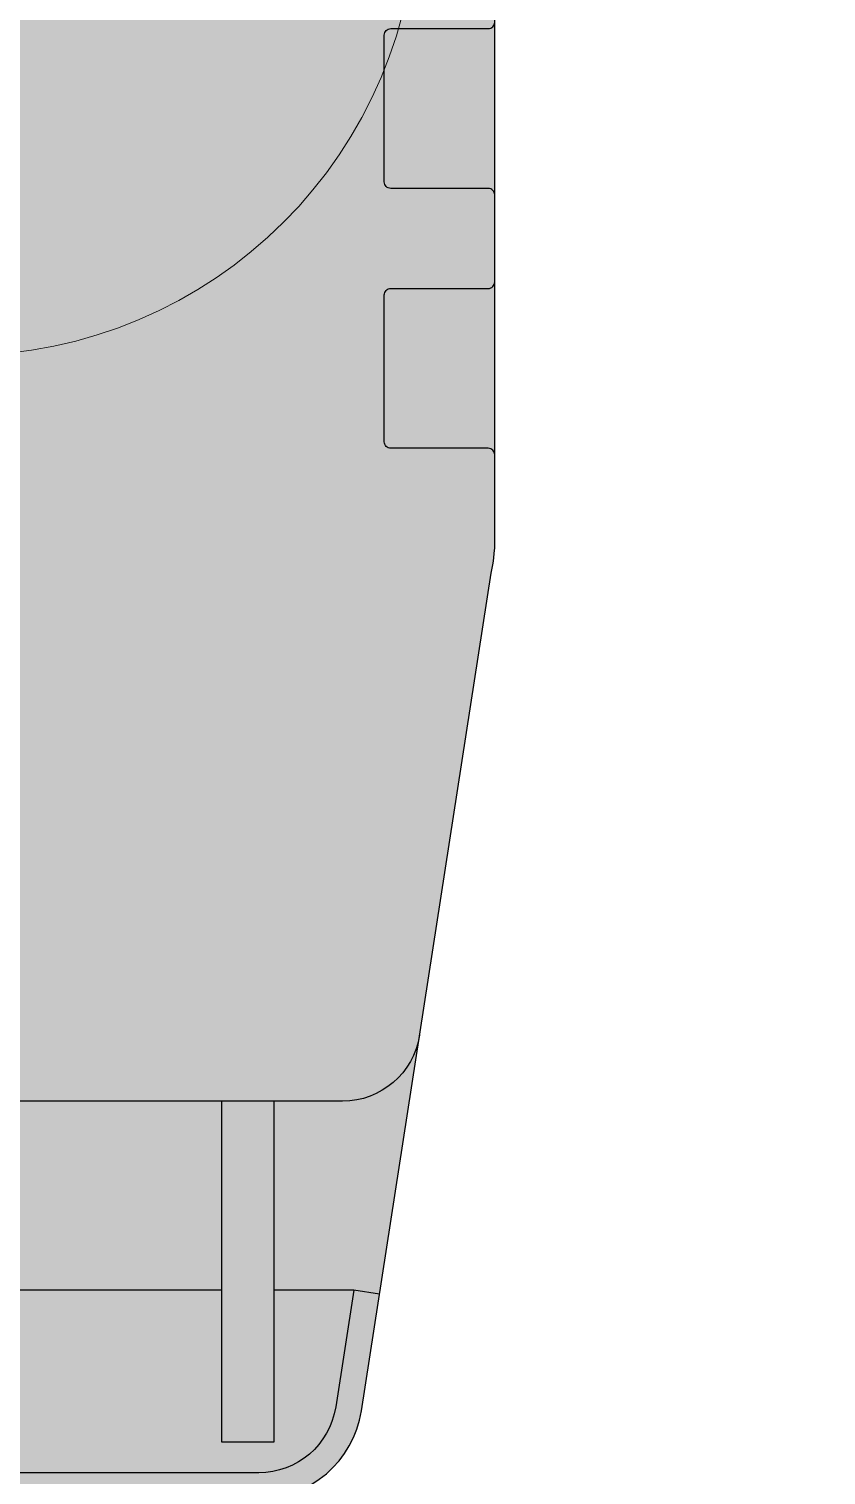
# Model space of a CAD drawing. Header units: millimetres. Extents: x -9400 to 16593, y -27108 to 22430.
# Drawn here: x 9710 to 10323, y 17294 to 18407 of the extents above; entities that cross this region are included whole.
import ezdxf
from ezdxf.enums import TextEntityAlignment as Align

# ---------------------------------------------------------------- set-up
doc = ezdxf.new("R2010")
doc.units = ezdxf.units.MM
doc.set_wipeout_variables(frame=1)
doc.layers.add('Техника LTM 11200-9.1', color=250, linetype='Continuous')
doc.layers.add('Техника LTM 11200-9.1 Штрих', color=7, linetype='Continuous', true_color=0xffd452)
doc.styles.add('arial', font='arial.ttf')

# ---------------------------------------------------------------- blocks, each defined once
blk = doc.blocks.new('LTM 11200-9.1-20240608.20492501')
at = {"color": 0, "linetype": 'ByBlock', "lineweight": -2, "ltscale": 50, "transparency": 16777216}
blk.add_lwpolyline([(-14761, -1270, 0), (-14761, -1459)], format="xyb", dxfattribs=at)
blk = doc.blocks.new('LTM 11200-9.1-20240614.05004101')
at = {"color": 0, "linetype": 'ByBlock', "lineweight": -2, "ltscale": 50, "transparency": 16777216}
blk.add_wipeout([(-25, 521.8), (-25, 521.8), (-34.8, 518.7), (-44.2, 514.7), (-53.2, 509.7), (-61.6, 503.8), (-61.6, 503.8), (-217, 383.8), (-217, 383.8), (-221.6, 379.6), (-225.8, 375), (-229.6, 370.1), (-232.9, 364.8), (-403.6, 52.4), (-403.6, 52.4), (-404.2, 49.9), (-403.5, 47.4), (-401.7, 45.7), (-399.2, 45), (-399.2, 45), (-399.3, 43), (-405, 43), (-405, 43), (-406.9, 42.6), (-408.6, 41.5), (-409.6, 39.9), (-410, 38), (-410, -38), (-410, -38), (-409.6, -39.9), (-408.6, -41.5), (-406.9, -42.6), (-405, -43), (-405, -45), (-405, -45), (-406.9, -45.4), (-408.5, -46.5), (-409.6, -48.1), (-410, -50), (-410, -486.7), (-410, -486.7), (-410.1, -494.5), (-409.7, -502.3), (-408.7, -510), (-407.3, -517.6), (-407.3, -517.6), (-307.4, -1162.2), (-307.4, -1162.2), (-298.4, -1188.6), (-280.9, -1210.3), (-257.1, -1224.7), (-229.7, -1230), (-228.3, -1230), (228.3, -1230), (228.3, -1230), (255.8, -1225.2), (279.9, -1211.2), (297.7, -1189.8), (307.2, -1163.6), (307.4, -1162.2), (407.3, -517.6), (407.3, -517.6), (408.7, -510), (409.7, -502.3), (410.1, -494.5), (410, -486.7), (410, -486.7), (410, -50), (410, -50), (409.6, -48.1), (408.5, -46.5), (406.9, -45.4), (405, -45), (405, -43), (405, -43), (406.9, -42.6), (408.6, -41.5), (409.6, -39.9), (410, -38), (410, 38), (410, 38), (409.6, 39.9), (408.6, 41.5), (406.9, 42.6), (405, 43), (399.3, 43), (399.2, 45), (399.2, 45), (401.7, 45.7), (403.5, 47.4), (404.2, 49.9), (403.6, 52.4), (232.9, 364.8), (232.9, 364.8), (229.6, 370.1), (225.8, 375), (221.6, 379.6), (217, 383.8), (61.6, 503.8), (61.6, 503.8), (53.2, 509.7), (44.2, 514.7), (34.8, 518.7), (25, 521.8), (25, 521.8), (25, 535), (-25, 535)], dxfattribs=at)
at = {"layer": 'Техника LTM 11200-9.1 Штрих', "ltscale": 50, "transparency": 16777216}
h = blk.add_hatch(color=256, dxfattribs=at)
h.dxf.hatch_style = 1
edge = h.paths.add_edge_path()
edge.add_line((-25, 535), (-25, 521.8))
edge.add_arc((0, 425), 100, 104.4775, 128.0296)
edge.add_line((-61.6, 503.8), (-217, 383.8))
edge.add_arc((-175.2, 332.4), 66.2, 129.1547, 150.7527)
edge.add_line((-232.9, 364.8), (-403.6, 52.4))
edge.add_arc((-399.2, 50), 5, 151.3455, 270)
edge.add_line((-399.2, 45), (-399.3, 43))
edge.add_line((-399.3, 43), (-405, 43))
edge.add_arc((-405, 38), 5, 90, 180)
edge.add_line((-410, 38), (-410, -38))
edge.add_arc((-405, -38), 5, 180.0007, 270.3329)
edge.add_line((-405, -43), (-405, -45))
edge.add_arc((-405, -50), 5, 90, 180)
edge.add_line((-410, -50), (-410, -486.7))
edge.add_arc((-294.7, -492.1), 115.4, 177.3347, 192.7767)
edge.add_line((-407.3, -517.6), (-307.4, -1162.2))
edge.add_arc((-228.3, -1150), 80, 188.8068, 270)
edge.add_line((-228.3, -1230), (228.3, -1230))
edge.add_arc((228.3, -1150), 80, 270, 351.1932)
edge.add_line((307.4, -1162.2), (407.3, -517.6))
edge.add_arc((294.7, -492.1), 115.4, 347.2233, 362.6653)
edge.add_line((410, -486.7), (410, -50))
edge.add_arc((405, -50), 5, 360, 450)
edge.add_line((405, -45), (405, -43))
edge.add_arc((405, -38), 5, 269.6671, 359.9993)
edge.add_line((410, -38), (410, 38))
edge.add_arc((405, 38), 5, 0, 90)
edge.add_line((405, 43), (399.3, 43))
edge.add_line((399.3, 43), (399.2, 45))
edge.add_arc((399.2, 50), 5, 270, 388.6545)
edge.add_line((403.6, 52.4), (232.9, 364.8))
edge.add_arc((175.2, 332.4), 66.2, 29.2473, 50.8453)
edge.add_line((217, 383.8), (61.6, 503.8))
edge.add_arc((0, 425), 100, 51.9704, 75.5225)
edge.add_line((25, 521.8), (25, 535))
edge.add_line((25, 535), (-25, 535))
at = {"color": 0, "linetype": 'ByBlock', "lineweight": -2, "ltscale": 50, "transparency": 16777216}
for points in [[(228.3, -1230, 0.369878), (307.4, -1162.2), (407.3, -517.6, 0.067481), (410, -486.7), (410, -50, 0.414214)], [(410, -226.5, 0.414214), (405, -221.5), (330, -221.5, -0.419726), (325, -216.5), (325, -103.5, -0.414214), (330, -98.5), (405, -98.5, 0.414214), (410, -93.5)], [(410, -426.5, 0.414214), (405, -421.5), (330, -421.5, -0.419726), (325, -416.5), (325, -303.5, -0.414214), (330, -298.5), (405, -298.5, 0.414214), (410, -293.5)], [(352.2, -873.2, -0.369878), (292.9, -924), (-292.9, -924, -0.369878), (-352.2, -873.2)], [(321.3, -1072.5), (301.5, -1069.5), (287.6, -1159.2, -0.369878), (228.3, -1210), (-228.3, -1210, -0.369878), (-287.6, -1159.2), (-301.5, -1069.5), (-321.3, -1072.5)]]:
    blk.add_lwpolyline(points, format="xyb", dxfattribs=at)
for points in [[(240, -924), (240, -1186.5), (200, -1186.5), (200, -924)], [(200, -1069.5), (-200, -1069.5)], [(301.5, -1069.5), (240, -1069.5)]]:
    blk.add_lwpolyline(points, dxfattribs=at)
at = {"color": 0, "linetype": 'ByBlock', "lineweight": 5, "ltscale": 50, "transparency": 16777216}
blk.add_circle((0, 0), 350, dxfattribs=at)
blk = doc.blocks.new('LTM 11200-9.1-13r-20240614.062829')
at = {"color": 0, "linetype": 'ByBlock', "lineweight": -2, "ltscale": 50, "transparency": 16777216}
blk.add_blockref('LTM 11200-9.1-20240614.05004101', (0, 1963), dxfattribs=at)
blk = doc.blocks.new('LTM 11200-9.1-20240609.194521')
at = {"color": 0, "linetype": 'ByBlock', "lineweight": -2, "ltscale": 50, "transparency": 16777216}
for points in [[(-2028.7, 1773.7, 0), (-2036.7, 1779.8, 0.057774)], [(-2046.6, 1785.7, 0), (-2097.7, 1808.4, 0), (-2121.9, 1819.2, 0.686627)], [(-2148.3, 1792.8, 0), (-2136.9, 1767.1, 0), (-2115.5, 1718.7, 0.103324)]]:
    blk.add_lwpolyline(points, format="xyb", dxfattribs=at)
blk = doc.blocks.new('*U191')
at = {"color": 0, "linetype": 'ByBlock', "lineweight": -2, "ltscale": 50, "transparency": 16777216}
blk.add_blockref('LTM 11200-9.1-13r-20240614.062829', (9658.4, 16322.8), dxfattribs=at)
at = {"color": 0, "linetype": 'ByBlock', "lineweight": -2, "ltscale": 50, "transparency": 16777216, "xscale": -1, "rotation": 62.00000000000003}
blk.add_blockref('LTM 11200-9.1-20240608.20492501', (-1500, 3695), dxfattribs=at)
blk.add_blockref('LTM 11200-9.1-20240609.194521', (7640.3, 18337.9), dxfattribs=at)
at = {"layer": 'Defpoints', "color": 250, "linetype": 'ByBlock', "lineweight": -2, "ltscale": 50, "transparency": 16777216, "style": 'arial', "width": 0.8}
blk.add_attdef('МАРКА', text='', height=250, rotation=62, dxfattribs=at).set_placement((4790, 15754), align=Align.MIDDLE_CENTER)

msp = doc.modelspace()

# ---------------------------------------------------------------- block references
at = {"layer": 'Техника LTM 11200-9.1', "transparency": 16777216}
msp.add_blockref('*U191', (0, 220), dxfattribs=at)

doc.saveas('drawing.dxf')
